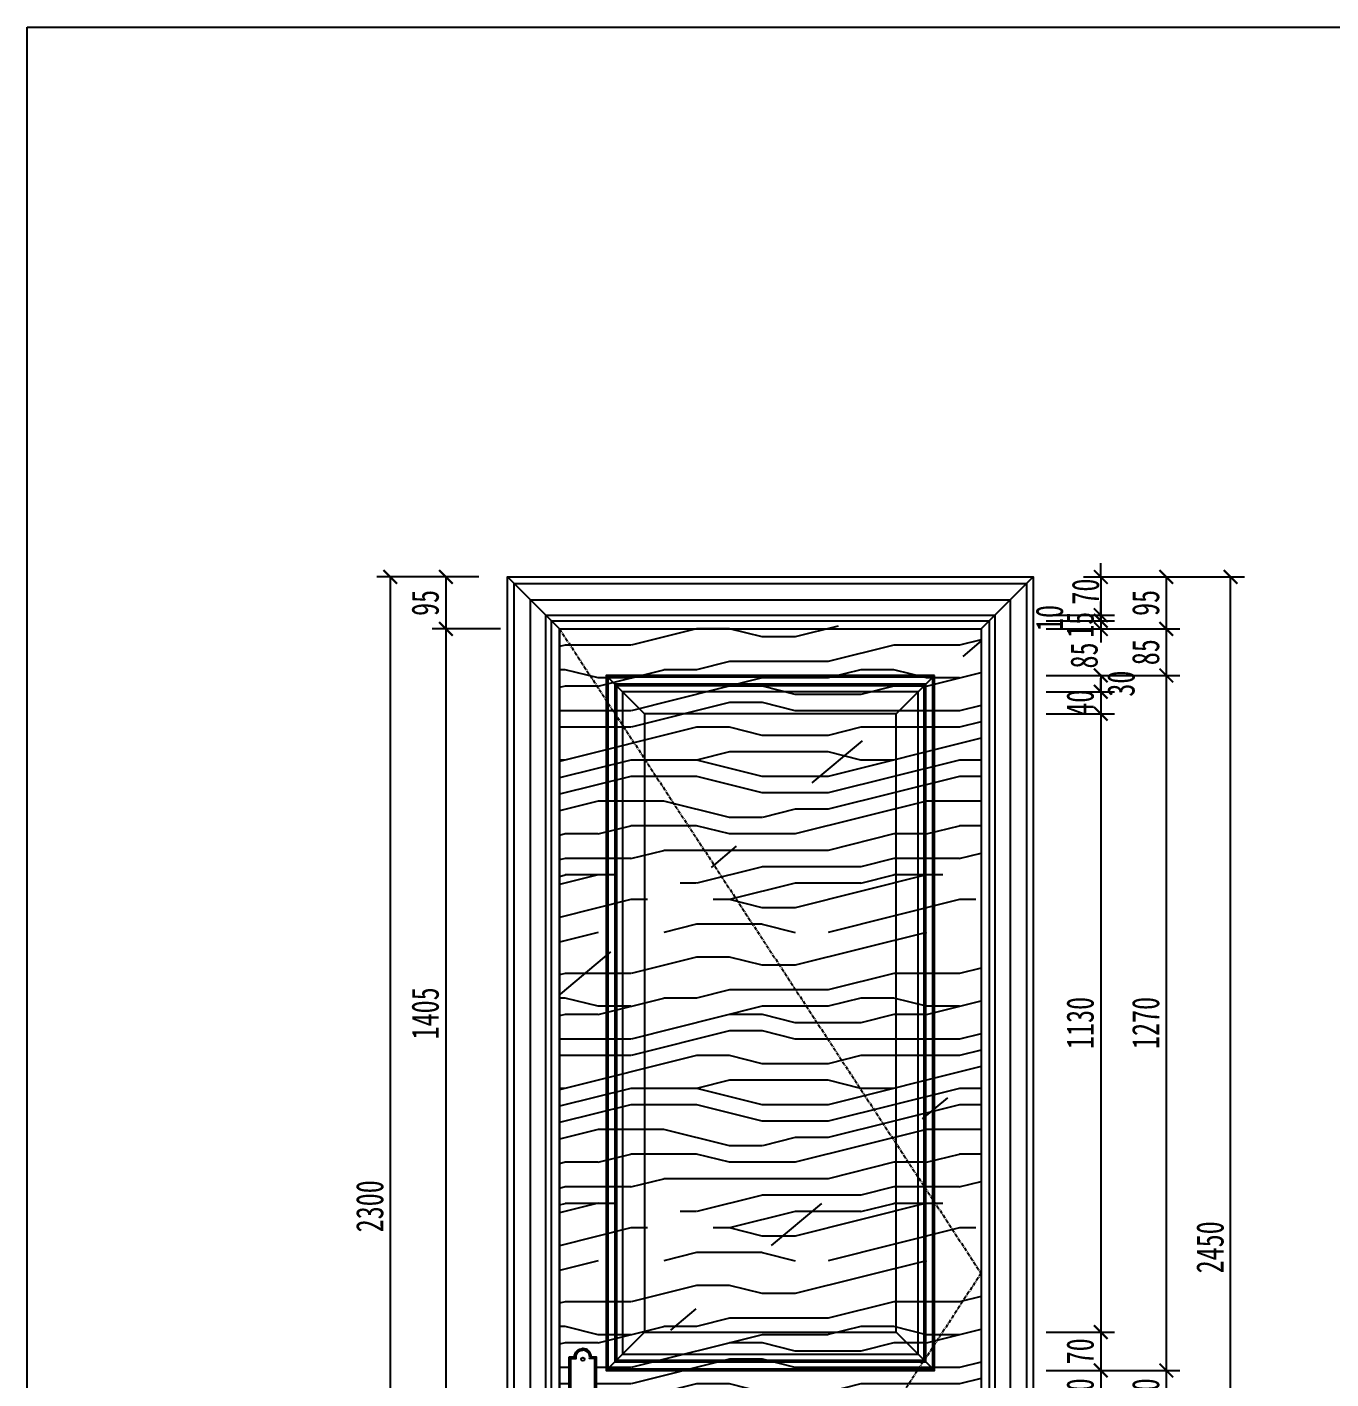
# Model space of a CAD drawing. Header units: millimetres. Extents: x 51249 to 2766742, y -599687 to -1280.
# Drawn here: x 59983 to 62365, y -121029 to -118559 of the extents above; entities that cross this region are included whole.
import ezdxf

# ---------------------------------------------------------------- set-up
doc = ezdxf.new("R2010")
doc.units = ezdxf.units.MM
doc.header["$LTSCALE"] = 10
doc.header["$PDMODE"] = 3
doc.linetypes.add('CENTER', pattern=[50.8, 31.75, -6.35, 6.35, -6.35])
for name, color, linetype in [('D-造型粗线', 4, 'Continuous'), ('E-立面填充', 250, 'Continuous'), ('E-立面造型线', 3, 'Continuous'), ('W-尺寸', 5, 'Continuous')]:
    doc.layers.add(name, color=color, linetype=linetype)
doc.styles.add('DIM', font='SimSun.ttf', dxfattribs={"width": 0.7})
doc.dimstyles.new('25', dxfattribs={"dimscale": 25, "dimtxt": 2, "dimasz": 1, "dimexe": 1, "dimexo": 1, "dimgap": 0.5, "dimtad": 1, "dimdec": 0, "dimzin": 0, "dimdsep": 46, "dimtxsty": 'DIM', "dimblk": 'ARCHTICK', "dimcen": 0, "dimclrd": 5, "dimclre": 5, "dimclrt": 35, "dimadec": 0, "dimazin": 0, "dimtfac": 0.5, "dimtdec": 0, "dimtix": 1, "dimtmove": 2, "dimatfit": 2, "dimldrblk": 'A', "dimfxl": 0, "dimtolj": 1, "dimtzin": 0, "dimlwd": -1, "dimlwe": -1, "dimarcsym": 0})

# ---------------------------------------------------------------- blocks, each defined once
blk = doc.blocks.new('_ArchTick')
at = {"color": 0, "linetype": 'ByBlock', "const_width": 0.15}
blk.add_lwpolyline([(-0.5, -0.5), (0.5, 0.5)], dxfattribs=at)
blk = doc.blocks.new('*D67')
at = {"layer": 'Defpoints', "color": 0, "ltscale": 0.15}
for p in [(61928.2, -119563.9), (62181.4, -119563.9), (61945, -122013.9)]:
    blk.add_point(p, dxfattribs=at)
at = {"layer": 'W-尺寸', "color": 5, "ltscale": 0.15}
for p, q in [((62081.4, -119563.9), (62206.4, -119563.9)), ((62181.4, -122013.9), (62181.4, -119563.9)), ((62081.4, -122013.9), (62206.4, -122013.9))]:
    blk.add_line(p, q, dxfattribs=at)
at = {"layer": 'W-尺寸', "color": 5, "ltscale": 0.15, "xscale": 25, "yscale": 25, "zscale": 25}
for p, rotation in [((62181.4, -119563.9), 90), ((62181.4, -122013.9), 270)]:
    blk.add_blockref('_ArchTick', p, dxfattribs=dict(at, rotation=rotation))
at = {"layer": 'W-尺寸', "color": 35, "ltscale": 0.15, "insert": (62143.9, -120788.9), "char_height": 50, "attachment_point": 5, "rotation": 90, "style": 'DIM'}
blk.add_mtext('\\A1;2450', dxfattribs=at)
blk = doc.blocks.new('A')
for p, q in [((-1.435, 1.148), (-1.09, 1.437)), ((-1.435, 1.148), (-0.369, 0)), ((-1.09, 1.437), (0, 0)), ((-0.369, 0), (-2.127, 0)), ((-1.435, -1.148), (-0.369, 0)), ((-1.09, -1.437), (0, 0)), ((-1.435, -1.148), (-1.09, -1.437))]:
    blk.add_line(p, q)
for points in [[(-1.435, 1.148), (-1.09, 1.437), (-0.369, 0), (0, 0)], [(-1.435, -1.148), (-1.09, -1.437), (-0.369, 0), (0, 0)]]:
    blk.add_solid(points)
blk = doc.blocks.new('*D163')
at = {"layer": 'Defpoints', "color": 0, "ltscale": 0.15}
for p in [(61887.5, -119563.9), (61817.5, -119633.9), (61944.1, -119633.9)]:
    blk.add_point(p, dxfattribs=at)
at = {"layer": 'W-尺寸', "color": 5, "ltscale": 0.15}
for p, q in [((61944.1, -119563.9), (61944.1, -119538.9)), ((61912.5, -119563.9), (61969.1, -119563.9)), ((61944.1, -119563.9), (61944.1, -119633.9)), ((61844.1, -119633.9), (61969.1, -119633.9)), ((61944.1, -119633.9), (61944.1, -119658.9))]:
    blk.add_line(p, q, dxfattribs=at)
at = {"layer": 'W-尺寸', "color": 5, "ltscale": 0.15, "xscale": 25, "yscale": 25, "zscale": 25}
for p, rotation in [((61944.1, -119563.9), 270), ((61944.1, -119633.9), 90)]:
    blk.add_blockref('_ArchTick', p, dxfattribs=dict(at, rotation=rotation))
at = {"layer": 'W-尺寸', "color": 35, "ltscale": 0.15, "insert": (61916.4, -119590.7), "char_height": 50, "attachment_point": 5, "rotation": 90, "style": 'DIM'}
blk.add_mtext('\\A1;70', dxfattribs=at)
blk = doc.blocks.new('*D164')
at = {"layer": 'Defpoints', "color": 0, "ltscale": 0.15}
for p in [(61817.5, -119633.9), (61807.5, -119643.9), (61944.1, -119643.9)]:
    blk.add_point(p, dxfattribs=at)
at = {"layer": 'W-尺寸', "color": 5, "ltscale": 0.15}
for p, q in [((61944.1, -119633.9), (61944.1, -119608.9)), ((61844.1, -119633.9), (61969.1, -119633.9)), ((61944.1, -119633.9), (61944.1, -119643.9)), ((61844.1, -119643.9), (61969.1, -119643.9)), ((61944.1, -119643.9), (61944.1, -119668.9))]:
    blk.add_line(p, q, dxfattribs=at)
at = {"layer": 'W-尺寸', "color": 5, "ltscale": 0.15, "xscale": 25, "yscale": 25, "zscale": 25}
for p, rotation in [((61944.1, -119633.9), 270), ((61944.1, -119643.9), 90)]:
    blk.add_blockref('_ArchTick', p, dxfattribs=dict(at, rotation=rotation))
at = {"layer": 'W-尺寸', "color": 35, "ltscale": 0.15, "insert": (61850.5, -119638.9), "char_height": 50, "attachment_point": 5, "rotation": 90, "style": 'DIM'}
blk.add_mtext('\\A1;10', dxfattribs=at)
blk = doc.blocks.new('*D165')
at = {"layer": 'Defpoints', "color": 0, "ltscale": 0.15}
for p in [(61792.5, -119658.9), (61807.5, -119643.9), (61944.1, -119658.9)]:
    blk.add_point(p, dxfattribs=at)
at = {"layer": 'W-尺寸', "color": 5, "ltscale": 0.15}
for p, q in [((61944.1, -119643.9), (61944.1, -119618.9)), ((61844.1, -119643.9), (61969.1, -119643.9)), ((61844.1, -119658.9), (61969.1, -119658.9)), ((61944.1, -119643.9), (61944.1, -119658.9)), ((61944.1, -119658.9), (61944.1, -119683.9))]:
    blk.add_line(p, q, dxfattribs=at)
at = {"layer": 'W-尺寸', "color": 5, "ltscale": 0.15, "xscale": 25, "yscale": 25, "zscale": 25}
for p, rotation in [((61944.1, -119643.9), 270), ((61944.1, -119658.9), 90)]:
    blk.add_blockref('_ArchTick', p, dxfattribs=dict(at, rotation=rotation))
at = {"layer": 'W-尺寸', "color": 35, "ltscale": 0.15, "insert": (61906.6, -119651.4), "char_height": 50, "attachment_point": 5, "rotation": 90, "style": 'DIM'}
blk.add_mtext('\\A1;15', dxfattribs=at)
blk = doc.blocks.new('*D166')
at = {"layer": 'Defpoints', "color": 0, "ltscale": 0.15}
for p in [(61792.5, -119658.9), (61707.5, -119743.9), (61944.1, -119743.9)]:
    blk.add_point(p, dxfattribs=at)
at = {"layer": 'W-尺寸', "color": 5, "ltscale": 0.15}
for p, q in [((61844.1, -119658.9), (61969.1, -119658.9)), ((61944.1, -119658.9), (61944.1, -119672.7)), ((61844.1, -119743.9), (61969.1, -119743.9)), ((61944.1, -119743.9), (61944.1, -119742.2))]:
    blk.add_line(p, q, dxfattribs=at)
at = {"layer": 'W-尺寸', "color": 5, "ltscale": 0.15, "xscale": 25, "yscale": 25, "zscale": 25}
for p, rotation in [((61944.1, -119658.9), 90), ((61944.1, -119743.9), 270)]:
    blk.add_blockref('_ArchTick', p, dxfattribs=dict(at, rotation=rotation))
at = {"layer": 'W-尺寸', "color": 35, "ltscale": 0.15, "insert": (61913.8, -119707.4), "char_height": 50, "attachment_point": 5, "rotation": 90, "style": 'DIM'}
blk.add_mtext('\\A1;85', dxfattribs=at)
blk = doc.blocks.new('*D167')
at = {"layer": 'Defpoints', "color": 0, "ltscale": 0.15}
for p in [(61707.5, -119743.9), (61677.5, -119773.9), (61944.1, -119773.9)]:
    blk.add_point(p, dxfattribs=at)
at = {"layer": 'W-尺寸', "color": 5, "ltscale": 0.15}
for p, q in [((61844.1, -119743.9), (61969.1, -119743.9)), ((61944.1, -119743.9), (61944.1, -119773.9)), ((61844.1, -119773.9), (61969.1, -119773.9))]:
    blk.add_line(p, q, dxfattribs=at)
at = {"layer": 'W-尺寸', "color": 5, "ltscale": 0.15, "xscale": 25, "yscale": 25, "zscale": 25}
for p, rotation in [((61944.1, -119743.9), 90), ((61944.1, -119773.9), 270)]:
    blk.add_blockref('_ArchTick', p, dxfattribs=dict(at, rotation=rotation))
at = {"layer": 'W-尺寸', "color": 35, "ltscale": 0.15, "insert": (61981.3, -119758.9), "char_height": 50, "attachment_point": 5, "rotation": 90, "style": 'DIM'}
blk.add_mtext('\\A1;30', dxfattribs=at)
blk = doc.blocks.new('*D168')
at = {"layer": 'Defpoints', "color": 0, "ltscale": 0.15}
for p in [(61677.5, -119773.9), (61637.5, -119813.9), (61944.1, -119813.9)]:
    blk.add_point(p, dxfattribs=at)
at = {"layer": 'W-尺寸', "color": 5, "ltscale": 0.15}
for p, q in [((61944.1, -119773.9), (61944.1, -119748.9)), ((61844.1, -119773.9), (61969.1, -119773.9)), ((61944.1, -119773.9), (61944.1, -119813.9)), ((61844.1, -119813.9), (61969.1, -119813.9)), ((61944.1, -119813.9), (61944.1, -119838.9))]:
    blk.add_line(p, q, dxfattribs=at)
at = {"layer": 'W-尺寸', "color": 5, "ltscale": 0.15, "xscale": 25, "yscale": 25, "zscale": 25}
for p, rotation in [((61944.1, -119773.9), 270), ((61944.1, -119813.9), 90)]:
    blk.add_blockref('_ArchTick', p, dxfattribs=dict(at, rotation=rotation))
at = {"layer": 'W-尺寸', "color": 35, "ltscale": 0.15, "insert": (61906.6, -119793.9), "char_height": 50, "attachment_point": 5, "rotation": 90, "style": 'DIM'}
blk.add_mtext('\\A1;40', dxfattribs=at)
blk = doc.blocks.new('*D169')
at = {"layer": 'Defpoints', "color": 0, "ltscale": 0.15}
for p in [(61637.5, -119813.9), (61637.5, -120943.9), (61944.1, -120943.9)]:
    blk.add_point(p, dxfattribs=at)
at = {"layer": 'W-尺寸', "color": 5, "ltscale": 0.15}
for p, q in [((61844.1, -119813.9), (61969.1, -119813.9)), ((61944.1, -119813.9), (61944.1, -120943.9)), ((61844.1, -120943.9), (61969.1, -120943.9))]:
    blk.add_line(p, q, dxfattribs=at)
at = {"layer": 'W-尺寸', "color": 5, "ltscale": 0.15, "xscale": 25, "yscale": 25, "zscale": 25}
for p, rotation in [((61944.1, -119813.9), 90), ((61944.1, -120943.9), 270)]:
    blk.add_blockref('_ArchTick', p, dxfattribs=dict(at, rotation=rotation))
at = {"layer": 'W-尺寸', "color": 35, "ltscale": 0.15, "insert": (61906.6, -120378.9), "char_height": 50, "attachment_point": 5, "rotation": 90, "style": 'DIM'}
blk.add_mtext('\\A1;1130', dxfattribs=at)
blk = doc.blocks.new('*D170')
at = {"layer": 'Defpoints', "color": 0, "ltscale": 0.15}
for p in [(61637.5, -120943.9), (61707.5, -121013.9), (61944.1, -121013.9)]:
    blk.add_point(p, dxfattribs=at)
at = {"layer": 'W-尺寸', "color": 5, "ltscale": 0.15}
for p, q in [((61844.1, -120943.9), (61969.1, -120943.9)), ((61944.1, -120943.9), (61944.1, -121013.9)), ((61844.1, -121013.9), (61969.1, -121013.9))]:
    blk.add_line(p, q, dxfattribs=at)
at = {"layer": 'W-尺寸', "color": 5, "ltscale": 0.15, "xscale": 25, "yscale": 25, "zscale": 25}
for p, rotation in [((61944.1, -120943.9), 90), ((61944.1, -121013.9), 270)]:
    blk.add_blockref('_ArchTick', p, dxfattribs=dict(at, rotation=rotation))
at = {"layer": 'W-尺寸', "color": 35, "ltscale": 0.15, "insert": (61906.6, -120978.9), "char_height": 50, "attachment_point": 5, "rotation": 90, "style": 'DIM'}
blk.add_mtext('\\A1;70', dxfattribs=at)
blk = doc.blocks.new('*D171')
at = {"layer": 'Defpoints', "color": 0, "ltscale": 0.15}
for p in [(61707.5, -121013.9), (61707.5, -121113.9), (61944.1, -121113.9)]:
    blk.add_point(p, dxfattribs=at)
at = {"layer": 'W-尺寸', "color": 5, "ltscale": 0.15}
for p, q in [((61844.1, -121013.9), (61969.1, -121013.9)), ((61944.1, -121013.9), (61944.1, -121113.9)), ((61844.1, -121113.9), (61969.1, -121113.9))]:
    blk.add_line(p, q, dxfattribs=at)
at = {"layer": 'W-尺寸', "color": 5, "ltscale": 0.15, "xscale": 25, "yscale": 25, "zscale": 25}
for p, rotation in [((61944.1, -121013.9), 90), ((61944.1, -121113.9), 270)]:
    blk.add_blockref('_ArchTick', p, dxfattribs=dict(at, rotation=rotation))
at = {"layer": 'W-尺寸', "color": 35, "ltscale": 0.15, "insert": (61906.6, -121063.9), "char_height": 50, "attachment_point": 5, "rotation": 90, "style": 'DIM'}
blk.add_mtext('\\A1;100', dxfattribs=at)
blk = doc.blocks.new('*D177')
at = {"layer": 'Defpoints', "color": 0, "ltscale": 0.15}
for p in [(61798.7, -119563.9), (61703.7, -119658.9), (62063.8, -119658.9)]:
    blk.add_point(p, dxfattribs=at)
at = {"layer": 'W-尺寸', "color": 5, "ltscale": 0.15}
for p, q in [((61963.8, -119563.9), (62088.8, -119563.9)), ((62063.8, -119563.9), (62063.8, -119658.9)), ((61963.8, -119658.9), (62088.8, -119658.9))]:
    blk.add_line(p, q, dxfattribs=at)
at = {"layer": 'W-尺寸', "color": 5, "ltscale": 0.15, "xscale": 25, "yscale": 25, "zscale": 25}
for p, rotation in [((62063.8, -119563.9), 90), ((62063.8, -119658.9), 270)]:
    blk.add_blockref('_ArchTick', p, dxfattribs=dict(at, rotation=rotation))
at = {"layer": 'W-尺寸', "color": 35, "ltscale": 0.15, "insert": (62026.3, -119611.4), "char_height": 50, "attachment_point": 5, "rotation": 90, "style": 'DIM'}
blk.add_mtext('\\A1;95', dxfattribs=at)
blk = doc.blocks.new('*D178')
at = {"layer": 'Defpoints', "color": 0, "ltscale": 0.15}
for p in [(61703.7, -119658.9), (61618.7, -119743.9), (62063.8, -119743.9)]:
    blk.add_point(p, dxfattribs=at)
at = {"layer": 'W-尺寸', "color": 5, "ltscale": 0.15}
for p, q in [((61963.8, -119658.9), (62088.8, -119658.9)), ((62063.8, -119658.9), (62063.8, -119743.9)), ((61963.8, -119743.9), (62088.8, -119743.9))]:
    blk.add_line(p, q, dxfattribs=at)
at = {"layer": 'W-尺寸', "color": 5, "ltscale": 0.15, "xscale": 25, "yscale": 25, "zscale": 25}
for p, rotation in [((62063.8, -119658.9), 90), ((62063.8, -119743.9), 270)]:
    blk.add_blockref('_ArchTick', p, dxfattribs=dict(at, rotation=rotation))
at = {"layer": 'W-尺寸', "color": 35, "ltscale": 0.15, "insert": (62026.3, -119701.4), "char_height": 50, "attachment_point": 5, "rotation": 90, "style": 'DIM'}
blk.add_mtext('\\A1;85', dxfattribs=at)
blk = doc.blocks.new('*D179')
at = {"layer": 'Defpoints', "color": 0, "ltscale": 0.15}
for p in [(61618.7, -119743.9), (61618.7, -121013.9), (62063.8, -121013.9)]:
    blk.add_point(p, dxfattribs=at)
at = {"layer": 'W-尺寸', "color": 5, "ltscale": 0.15}
for p, q in [((61963.8, -119743.9), (62088.8, -119743.9)), ((62063.8, -119743.9), (62063.8, -121013.9)), ((61963.8, -121013.9), (62088.8, -121013.9))]:
    blk.add_line(p, q, dxfattribs=at)
at = {"layer": 'W-尺寸', "color": 5, "ltscale": 0.15, "xscale": 25, "yscale": 25, "zscale": 25}
for p, rotation in [((62063.8, -119743.9), 90), ((62063.8, -121013.9), 270)]:
    blk.add_blockref('_ArchTick', p, dxfattribs=dict(at, rotation=rotation))
at = {"layer": 'W-尺寸', "color": 35, "ltscale": 0.15, "insert": (62026.3, -120378.9), "char_height": 50, "attachment_point": 5, "rotation": 90, "style": 'DIM'}
blk.add_mtext('\\A1;1270', dxfattribs=at)
blk = doc.blocks.new('*D180')
at = {"layer": 'Defpoints', "color": 0, "ltscale": 0.15}
for p in [(61618.7, -121013.9), (61618.7, -121113.9), (62063.8, -121113.9)]:
    blk.add_point(p, dxfattribs=at)
at = {"layer": 'W-尺寸', "color": 5, "ltscale": 0.15}
for p, q in [((61963.8, -121013.9), (62088.8, -121013.9)), ((62063.8, -121013.9), (62063.8, -121113.9)), ((61963.8, -121113.9), (62088.8, -121113.9))]:
    blk.add_line(p, q, dxfattribs=at)
at = {"layer": 'W-尺寸', "color": 5, "ltscale": 0.15, "xscale": 25, "yscale": 25, "zscale": 25}
for p, rotation in [((62063.8, -121013.9), 90), ((62063.8, -121113.9), 270)]:
    blk.add_blockref('_ArchTick', p, dxfattribs=dict(at, rotation=rotation))
at = {"layer": 'W-尺寸', "color": 35, "ltscale": 0.15, "insert": (62026.3, -121063.9), "char_height": 50, "attachment_point": 5, "rotation": 90, "style": 'DIM'}
blk.add_mtext('\\A1;100', dxfattribs=at)
blk = doc.blocks.new('*D186')
at = {"layer": 'Defpoints', "color": 0, "ltscale": 0.15}
for p in [(60646.3, -119563.9), (60832.6, -119563.9), (60816, -121863.9)]:
    blk.add_point(p, dxfattribs=at)
at = {"layer": 'W-尺寸', "color": 5, "ltscale": 0.15}
for p, q in [((60746.3, -119563.9), (60621.3, -119563.9)), ((60646.3, -121863.9), (60646.3, -119563.9)), ((60746.3, -121863.9), (60621.3, -121863.9))]:
    blk.add_line(p, q, dxfattribs=at)
at = {"layer": 'W-尺寸', "color": 5, "ltscale": 0.15, "xscale": 25, "yscale": 25, "zscale": 25}
for p, rotation in [((60646.3, -119563.9), 90), ((60646.3, -121863.9), 270)]:
    blk.add_blockref('_ArchTick', p, dxfattribs=dict(at, rotation=rotation))
at = {"layer": 'W-尺寸', "color": 35, "ltscale": 0.15, "insert": (60608.8, -120713.9), "char_height": 50, "attachment_point": 5, "rotation": 90, "style": 'DIM'}
blk.add_mtext('\\A1;2300', dxfattribs=at)
blk = doc.blocks.new('*D187')
at = {"layer": 'Defpoints', "color": 0, "ltscale": 0.15}
for p in [(60832.8, -119563.9), (60747.6, -119658.9), (60911.3, -119658.9)]:
    blk.add_point(p, dxfattribs=at)
at = {"layer": 'W-尺寸', "color": 5, "ltscale": 0.15}
for p, q in [((60807.8, -119563.9), (60722.6, -119563.9)), ((60747.6, -119563.9), (60747.6, -119658.9)), ((60847.6, -119658.9), (60722.6, -119658.9))]:
    blk.add_line(p, q, dxfattribs=at)
at = {"layer": 'W-尺寸', "color": 5, "ltscale": 0.15, "xscale": 25, "yscale": 25, "zscale": 25}
for p, rotation in [((60747.6, -119563.9), 90), ((60747.6, -119658.9), 270)]:
    blk.add_blockref('_ArchTick', p, dxfattribs=dict(at, rotation=rotation))
at = {"layer": 'W-尺寸', "color": 35, "ltscale": 0.15, "insert": (60710.1, -119611.4), "char_height": 50, "attachment_point": 5, "rotation": 90, "style": 'DIM'}
blk.add_mtext('\\A1;95', dxfattribs=at)
blk = doc.blocks.new('*D188')
at = {"layer": 'Defpoints', "color": 0, "ltscale": 0.15}
for p in [(60911.3, -119658.9), (60747.6, -121063.9), (60825.4, -121063.9)]:
    blk.add_point(p, dxfattribs=at)
at = {"layer": 'W-尺寸', "color": 5, "ltscale": 0.15}
for p, q in [((60847.6, -119658.9), (60722.6, -119658.9)), ((60747.6, -119658.9), (60747.6, -121063.9)), ((60800.4, -121063.9), (60722.6, -121063.9))]:
    blk.add_line(p, q, dxfattribs=at)
at = {"layer": 'W-尺寸', "color": 5, "ltscale": 0.15, "xscale": 25, "yscale": 25, "zscale": 25}
for p, rotation in [((60747.6, -119658.9), 90), ((60747.6, -121063.9), 270)]:
    blk.add_blockref('_ArchTick', p, dxfattribs=dict(at, rotation=rotation))
at = {"layer": 'W-尺寸', "color": 35, "ltscale": 0.15, "insert": (60710.1, -120361.4), "char_height": 50, "attachment_point": 5, "rotation": 90, "style": 'DIM'}
blk.add_mtext('\\A1;1405', dxfattribs=at)
blk = doc.blocks.new('SDSGGH')
at = {"color": 146}
blk.add_wipeout([(2772282, -599409.1), (2772277.5, -599398.2), (2772266.6, -599393.6), (2772255.7, -599398.2), (2772251.2, -599409.1), (2772241.9, -599409.1), (2772241.9, -599606.3), (2772251.2, -599606.3), (2772255.7, -599617.2), (2772266.6, -599621.8), (2772277.5, -599617.2), (2772282, -599606.3), (2772291.4, -599606.3), (2772291.4, -599491), (2772368.2, -599492.5), (2772370.5, -599483.7), (2772368.2, -599474.9), (2772291.4, -599476.4), (2772291.4, -599409.1)], dxfattribs=at).dxf.layer = 'E-立面造型线'
at = {"layer": 'E-立面造型线', "color": 146}
for p, q in [((2772277.5, -599476.7), (2772363.7, -599475)), ((2772365.9, -599475), (2772368.2, -599474.9)), ((2772277.5, -599490.7), (2772363.7, -599492.4))]:
    blk.add_line(p, q, dxfattribs=at)
at = {"layer": 'E-立面造型线', "color": 251}
for p, q in [((2772363.7, -599475), (2772363.7, -599492.4)), ((2772365.9, -599475), (2772365.9, -599492.4)), ((2772278.9, -599479.6), (2772363.7, -599477.9)), ((2772278.9, -599487.8), (2772363.7, -599489.5)), ((2772279.6, -599483.7), (2772363.7, -599483.7)), ((2772365.9, -599492.4), (2772368.2, -599492.5))]:
    blk.add_line(p, q, dxfattribs=at)
at = {"layer": 'E-立面造型线', "color": 146}
blk.add_lwpolyline([(2772282, -599409.1), (2772277.5, -599398.2), (2772266.6, -599393.6), (2772255.7, -599398.2), (2772251.2, -599409.1), (2772241.9, -599409.1), (2772241.9, -599606.3), (2772251.2, -599606.3), (2772255.7, -599617.2), (2772266.6, -599621.8), (2772277.5, -599617.2), (2772282, -599606.3), (2772291.4, -599606.3), (2772291.4, -599491), (2772368.2, -599492.5), (2772370.5, -599483.7), (2772368.2, -599474.9), (2772291.4, -599476.4), (2772291.4, -599409.1)], close=True, dxfattribs=at)
for points in [[(2772241.9, -599409.1, 0.000029), (2772251.2, -599409.1, -0.41565), (2772266.6, -599393.6, -0.41565)], [(2772241.9, -599606.3, -0.000029), (2772251.2, -599606.3, 0.41565), (2772266.6, -599621.8, 0.41565)], [(2772291.4, -599606.3, 0.000029), (2772282, -599606.3, -0.41565), (2772266.6, -599621.8, -0.41565)]]:
    blk.add_lwpolyline(points, format="xyb", dxfattribs=at)
at = {"layer": 'E-立面造型线', "color": 251}
for points in [[(2772244.9, -599507.7), (2772244.9, -599412.1, 0.00003), (2772254.6, -599412.1, -0.489494), (2772266.6, -599396.6, -0.489494)], [(2772291.4, -599409.1, -0.000029), (2772282, -599409.1, 0.41565), (2772266.6, -599393.6, 0.41565)], [(2772288.4, -599476.5), (2772288.4, -599412.1, -0.00003), (2772278.7, -599412.1, 0.489494), (2772266.6, -599396.6)], [(2772244.9, -599507.7), (2772244.9, -599603.3, -0.00003), (2772254.6, -599603.3, 0.489494), (2772266.6, -599618.8, 0.489494)], [(2772288.4, -599507.7), (2772288.4, -599603.3, 0.00003), (2772278.7, -599603.3, -0.489494), (2772266.6, -599618.8, -0.489494)]]:
    blk.add_lwpolyline(points, format="xyb", dxfattribs=at)
at = {"layer": 'E-立面造型线', "color": 146}
for points in [[(2772241.9, -599507.7), (2772241.9, -599409.1)], [(2772241.9, -599507.7), (2772241.9, -599606.3)], [(2772291.4, -599507.7), (2772291.4, -599606.3)]]:
    blk.add_lwpolyline(points, dxfattribs=at)
at = {"layer": 'E-立面造型线', "color": 251}
for points in [[(2772291.4, -599476.4), (2772291.4, -599409.1)], [(2772250.1, -599479.2), (2772248.3, -599479.2)], [(2772248.3, -599488.2), (2772250.1, -599488.2)], [(2772255.2, -599477.6), (2772250.1, -599477.6), (2772250.1, -599489.8), (2772255.2, -599489.8)], [(2772288.4, -599507.7), (2772288.4, -599490.9)], [(2772291.4, -599507.7), (2772291.4, -599491)], [(2772264.1, -599578.8), (2772264.1, -599561.8)], [(2772269.1, -599561.8), (2772269.1, -599578.8)]]:
    blk.add_lwpolyline(points, dxfattribs=at)
for centre, radius in [((2772266.6, -599413.2), 3.15), ((2772266.6, -599483.7), 13), ((2772266.6, -599600.1), 3.15)]:
    blk.add_circle(centre, radius, dxfattribs=at)
for centre, radius, start, end in [((2772364.8, -599474.9), 1.11, 183.2537, 358.9792), ((2772261.1, -599483.7), 13.5, 160.6054, 199.3946), ((2772266.6, -599483.7), 11.1, 160.3295, 299.3735), ((2772364.8, -599492.5), 1.11, 1.0209, 176.7463), ((2772266.6, -599555.7), 6.59, 291.9946, 248.0054), ((2772266.6, -599579), 2.47, 176.8102, 3.1899)]:
    blk.add_arc(centre, radius, start, end, dxfattribs=at)
at = {"layer": 'E-立面造型线', "color": 146}
blk.add_arc((2772352.8, -599483.7), 17.8, 330.2154, 29.6167, dxfattribs=at)

msp = doc.modelspace()

# ---------------------------------------------------------------- hatches: boundary and pattern name
at = {"layer": 'E-立面填充', "ltscale": 0.15}
h = msp.add_hatch(dxfattribs=at)
h.set_pattern_fill('PANEL', color=256, scale=600, style=0, double=1, pattern_type=2)
h.set_pattern_definition([(220, (61745.4, -122013.9), (-385.67, 459.63), [120, -180, 60, -240]), (180, (61325.4, -121998.9), (0, 600), [120, -480]), (180, (61385.4, -121968.9), (0, 600), [60, -540]), (180, (61715.4, -121953.9), (0, 600), [30, -420, 30, -120]), (180, (61505.4, -121923.9), (0, 600), [120, -180, 30, -270]), (180, (61655.4, -121908.9), (0, 600), [90, -510]), (180, (61505.4, -121893.9), (0, 600), [180, -420]), (180, (61685.4, -121878.9), (0, 600), [120, -480]), (180, (61445.4, -121863.9), (0, 600), [300, -300]), (180, (61625.4, -121833.9), (0, 600), [60, -180, 120, -240]), (180, (61205.4, -121818.9), (0, 600), [120, -480]), (180, (61325.4, -121803.9), (0, 600), [60, -540]), (180, (61445.4, -121788.9), (0, 600), [60, -540]), (180, (61745.4, -121773.9), (0, 600), [120, -480]), (180, (61445.4, -121758.9), (0, 600), [120, -480]), (180, (61445.4, -121728.9), (0, 600), [120, -120, 120, -240]), (180, (61565.4, -121698.9), (0, 600), [60, -300, 120, -120]), (180, (61445.4, -121683.9), (0, 600), [180, -420]), (180, (61445.4, -121653.9), (0, 600), [120, -480]), (180, (61685.4, -121638.9), (0, 600), [180, -240, 60, -120]), (180, (61685.4, -121608.9), (0, 600), [300, -300]), (180, (61325.4, -121593.9), (0, 600), [60, -540]), (180, (61505.4, -121578.9), (0, 600), [120, -480]), (180, (61625.4, -121563.9), (0, 600), [60, -240, 60, -240]), (180, (61685.4, -121548.9), (0, 600), [60, -180, 120, -240]), (180, (61565.4, -121533.9), (0, 600), [60, -300, 60, -180]), (180, (61445.4, -121518.9), (0, 600), [180, -420]), (180, (61685.4, -121488.9), (0, 600), [120, -480]), (180, (61385.4, -121473.9), (0, 600), [60, -540]), (180, (61265.4, -121458.9), (0, 600), [60, -540]), (165.964, (61325.41, -121968.87), (-600, -2e-08), [61.8, -2412.06]), (165.964, (61265.41, -121833.87), (-600, -2e-08), [61.8, -2412.06]), (165.964, (61325.41, -121473.87), (-600, -2e-08), [61.8, -2412.06]), (165.964, (61505.41, -121698.87), (-600, -2e-08), [61.8, -2412.06]), (165.964, (61385.41, -121608.87), (-600, -2e-08), [61.8, -2412.06]), (165.964, (61325.41, -121653.87), (-600, -2e-08), [61.8, -2412.06]), (165.964, (61625.41, -121548.87), (-600, -2e-08), [61.8, -2412.06]), (165.964, (61385.41, -121578.87), (-600, -2e-08), [61.8, -2412.06]), (165.964, (61265.41, -121803.87), (-600, -2e-08), [123.6, -2350.26]), (165.964, (61325.41, -121758.87), (-600, -2e-08), [123.6, -2350.26]), (165.964, (61325.41, -121728.87), (-600, -2e-08), [123.6, -2350.26]), (14.036, (61505.41, -121923.87), (600, -2e-08), [61.8, -123.6, 61.8, -2226.663]), (14.036, (61625.41, -121833.87), (600, -2e-08), [61.8, -2412.06]), (14.036, (61625.41, -121563.87), (600, -2e-08), [123.6, -2350.26]), (345.964, (61325.41, -121998.87), (600, 2e-08), [61.8, -2412.06]), (194.036, (61205.41, -121998.87), (-600, 2e-08), [61.8, -2412.06]), (194.036, (61385.41, -121788.87), (-600, 2e-08), [61.8, -2412.06]), (194.036, (61265.41, -121683.87), (-600, 2e-08), [61.8, -2412.06]), (194.036, (61505.41, -121638.87), (-600, 2e-08), [61.8, -2412.06]), (194.036, (61565.41, -121563.87), (-600, 2e-08), [61.8, -2412.06]), (194.036, (61505.41, -121533.87), (-600, 2e-08), [61.8, -2412.06]), (194.036, (61505.41, -121638.87), (-600, 2e-08), [61.8, -2412.06]), (194.036, (61325.41, -121548.87), (-600, 2e-08), [247.2, -2226.66]), (194.036, (61685.41, -121953.87), (-600, 2e-08), [247.2, -2226.66]), (194.036, (61625.41, -121908.87), (-600, 2e-08), [247.2, -2226.66]), (194.036, (61565.41, -121878.87), (-600, 2e-08), [61.8, -123.6, 123.6, -2164.863]), (194.036, (61565.41, -121833.87), (-600, 2e-08), [123.6, -123.6, 123.6, -2103.063]), (194.036, (61625.41, -121773.87), (-600, 2e-08), [247.2, -2226.66]), (194.036, (61685.41, -121728.87), (-600, 2e-08), [247.2, -2226.66]), (194.036, (61685.41, -121698.87), (-600, 2e-08), [247.2, -2226.66]), (194.036, (61265.41, -121518.87), (-600, 2e-08), [61.8, -2412.06]), (194.036, (61205.41, -121458.87), (-600, 0.0001), [123.6, -2350.26]), (194.036, (61565.41, -121488.87), (-600, 0.0001), [123.6, -2350.26]), (194.036, (61625.41, -122013.87), (-600, 1e-05), [247.2, -2226.66]), (194.036, (61265.41, -121593.87), (-600, 1e-05), [185.4, -2288.46]), (194.036, (61205.41, -121638.87), (-600, 1e-05), [370.8, -2103.06])])
h.paths.add_polyline_path([(61725.4, -119653.9), (60955.4, -119653.9), (60955.4, -122013.9), (61725.4, -122013.9)])

# ---------------------------------------------------------------- linework, layer by layer
at = {"color": 1, "ltscale": 0.15}
msp.add_lwpolyline([(59982.5, -118559.1), (82338, -118559.1), (82338, -123043.5), (59982.5, -123043.5)], close=True, dxfattribs=at)
at = {"layer": 'D-造型粗线'}
for points in [[(60860.4, -122013.9), (60860.4, -119563.9), (61820.4, -119563.9), (61820.4, -122013.9)], [(60930.4, -121863.9), (60930.4, -119633.9), (61750.4, -119633.9), (61750.4, -121863.9)]]:
    msp.add_lwpolyline(points, dxfattribs=at)
at = {"layer": 'E-立面造型线', "color": 251}
for p, q in [((60860.4, -119563.9), (60955.4, -119658.9)), ((61725.4, -119658.9), (61820.4, -119563.9)), ((61110.4, -119813.9), (61040.4, -119743.9)), ((61570.4, -119813.9), (61640.4, -119743.9)), ((61570.4, -120943.9), (61640.4, -121013.9))]:
    msp.add_line(p, q, dxfattribs=at)
at = {"layer": 'E-立面造型线', "ltscale": 0.15}
msp.add_line((60955.4, -119658.9), (60955.4, -122013.9), dxfattribs=at)
at = {"layer": 'E-立面造型线', "color": 146, "linetype": 'CENTER', "ltscale": 0.02}
msp.add_line((60955.4, -119658.9), (61725.4, -120836.4), dxfattribs=at)
at = {"layer": 'E-立面造型线', "color": 251}
for points in [[(60872.4, -121863.9), (60872.4, -119575.9), (61808.4, -119575.9), (61808.4, -121863.9)], [(60902.4, -121863.9), (60902.4, -119605.9), (61778.4, -119605.9), (61778.4, -121863.9)]]:
    msp.add_lwpolyline(points, dxfattribs=at)
at = {"layer": 'E-立面造型线', "color": 44}
msp.add_lwpolyline([(60940.4, -122013.9), (60940.4, -119643.9), (61740.4, -119643.9), (61740.4, -122013.9)], dxfattribs=at)
at = {"layer": 'E-立面造型线', "ltscale": 0.15}
msp.add_lwpolyline([(60955.4, -122013.9), (60955.4, -119658.9), (61725.4, -119658.9), (61725.4, -122013.9)], dxfattribs=at)
at = {"layer": 'E-立面造型线', "color": 44}
msp.add_lwpolyline([(61570.4, -119813.9), (61110.4, -119813.9), (61110.4, -120943.9), (61570.4, -120943.9)], close=True, dxfattribs=at)

# ---------------------------------------------------------------- dimensions: what is measured, and where the dimension line sits
at = {"layer": 'W-尺寸', "color": 1, "ltscale": 0.15}
for base, p1, p2, picture, middle in [((61944.1, -119633.9), (61887.5, -119563.9), (61817.5, -119633.9), '*D163', (61916.4, -119590.7)), ((61944.1, -119643.9), (61817.5, -119633.9), (61807.5, -119643.9), '*D164', (61850.5, -119638.9)), ((61944.1, -119743.9), (61792.5, -119658.9), (61707.5, -119743.9), '*D166', (61913.8, -119707.4)), ((61944.1, -119773.9), (61707.5, -119743.9), (61677.5, -119773.9), '*D167', (61981.3, -119758.9))]:
    dim = msp.add_linear_dim(base=base, p1=p1, p2=p2, angle=90, dimstyle='25', dxfattribs=at)
    dim.commit()
    dim.dimension.update_dxf_attribs({"geometry": picture, "text_midpoint": middle, "dimtype": 160})
for base, p1, p2, picture, middle in [((60646.3, -119563.9), (60816, -121863.9), (60832.6, -119563.9), '*D186', (60608.8, -120713.9)), ((60747.6, -119658.9), (60832.8, -119563.9), (60911.3, -119658.9), '*D187', (60710.1, -119611.4)), ((62063.8, -119658.9), (61798.7, -119563.9), (61703.7, -119658.9), '*D177', (62026.3, -119611.4)), ((62181.4, -119563.9), (61945, -122013.9), (61928.2, -119563.9), '*D67', (62143.9, -120788.9)), ((61944.1, -119658.9), (61807.5, -119643.9), (61792.5, -119658.9), '*D165', (61906.6, -119651.4)), ((60747.6, -121063.9), (60911.3, -119658.9), (60825.4, -121063.9), '*D188', (60710.1, -120361.4)), ((62063.8, -119743.9), (61703.7, -119658.9), (61618.7, -119743.9), '*D178', (62026.3, -119701.4)), ((62063.8, -121013.9), (61618.7, -119743.9), (61618.7, -121013.9), '*D179', (62026.3, -120378.9)), ((61944.1, -119813.9), (61677.5, -119773.9), (61637.5, -119813.9), '*D168', (61906.6, -119793.9)), ((61944.1, -120943.9), (61637.5, -119813.9), (61637.5, -120943.9), '*D169', (61906.6, -120378.9)), ((61944.1, -121013.9), (61637.5, -120943.9), (61707.5, -121013.9), '*D170', (61906.6, -120978.9)), ((62063.8, -121113.9), (61618.7, -121013.9), (61618.7, -121113.9), '*D180', (62026.3, -121063.9)), ((61944.1, -121113.9), (61707.5, -121013.9), (61707.5, -121113.9), '*D171', (61906.6, -121063.9))]:
    dim = msp.add_linear_dim(base=base, p1=p1, p2=p2, angle=90, dimstyle='25', dxfattribs=at)
    dim.commit()
    dim.dimension.update_dxf_attribs({"geometry": picture, "text_midpoint": middle})

# ---------------------------------------------------------------- next in the draw order: wipeouts: each hides what was drawn before it
msp.add_wipeout([(60973.2, -120989.3), (60982.5, -120989.3), (60997.9, -120973.8), (61013.3, -120989.3), (61022.7, -120989.3), (61022.7, -121056.6), (61099.5, -121055.1), (61101.8, -121063.9), (61099.5, -121072.7), (61022.7, -121071.2), (61022.7, -121186.4), (61013.3, -121186.5), (61008.9, -121197.4), (60997.9, -121201.9), (60987, -121197.4), (60982.5, -121186.5), (60973.2, -121186.5)]).translate(0, 0, 0).dxf.layer = 'E-立面填充'

# ---------------------------------------------------------------- next in the draw order: block references
msp.add_blockref('SDSGGH', (-2711268.7, 478419.8, 0))

# ---------------------------------------------------------------- next in the draw order: linework, layer by layer
at = {"layer": 'E-立面造型线', "color": 146, "linetype": 'CENTER', "ltscale": 0.02}
msp.add_line((61725.4, -120836.4), (60955.4, -122013.9), dxfattribs=at)
at = {"layer": 'E-立面造型线', "color": 251}
msp.add_line((61110.4, -120943.9), (61040.4, -121013.9), dxfattribs=at)
at = {"layer": 'E-立面造型线', "color": 44}
for points in [[(61640.4, -119743.9), (61040.4, -119743.9), (61040.4, -121013.9), (61640.4, -121013.9)], [(61610.4, -119773.9), (61070.4, -119773.9), (61070.4, -120983.9), (61610.4, -120983.9)]]:
    msp.add_lwpolyline(points, close=True, dxfattribs=at)
at = {"layer": 'E-立面造型线', "color": 251}
for points in [[(61637.4, -119746.9), (61043.4, -119746.9), (61043.4, -121010.9), (61637.4, -121010.9)], [(61624.4, -119759.9), (61056.4, -119759.9), (61056.4, -120997.9), (61624.4, -120997.9)], [(61621.4, -119762.9), (61059.4, -119762.9), (61059.4, -120994.9), (61621.4, -120994.9)]]:
    msp.add_lwpolyline(points, close=True, dxfattribs=at)

doc.saveas('drawing.dxf')
